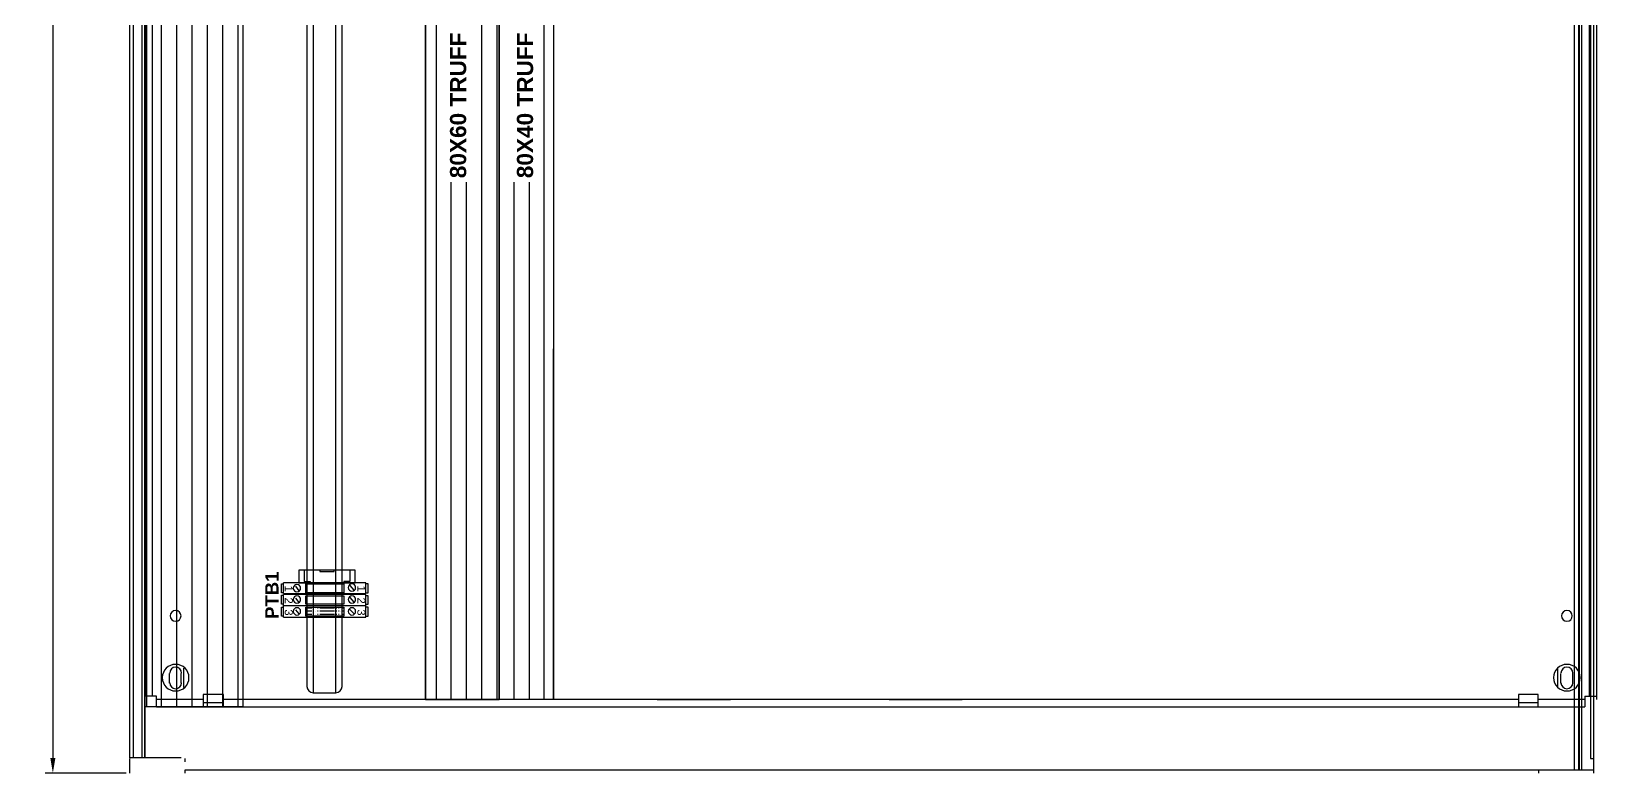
# Model space of a CAD drawing. Header units: inches. Extents: x 100535554 to 201081702, y 63708552 to 127420865.
# Drawn here: x 100541614.4 to 100541871.8, y 63710211.8 to 63710333.6 of the extents above; entities that cross this region are included whole.
import ezdxf

# ---------------------------------------------------------------- set-up
doc = ezdxf.new("R2010")
doc.units = ezdxf.units.IN
doc.header["$MEASUREMENT"] = 0
doc.styles.add('Arial$001H0', font='arial.ttf')
doc.styles.add('Arial$101H0', font='arialbd.ttf')
doc.styles.get("Standard").update_dxf_attribs({"font": 'arial.ttf'})
doc.dimstyles.new('ISO-25', dxfattribs={"dimtxt": 2.5, "dimasz": 2.5, "dimexe": 1.25, "dimexo": 0.625, "dimtad": 1, "dimtxsty": 'Standard', "dimcen": 2.5, "dimadec": 0, "dimazin": 0, "dimtfac": 1, "dimtmove": 0, "dimatfit": 3, "dimfxl": 1, "dimarcsym": 0})

# ---------------------------------------------------------------- blocks, each defined once
blk = doc.blocks.new('*D81')
at = {"color": 3, "lineweight": -2, "ltscale": 10, "transparency": 16777216}
for p, q in [((100541630.04, 63710612.39), (100541616.74, 63710612.39)), ((100541617.99, 63710609.89), (100541617.99, 63710214.08)), ((100541630.04, 63710211.58), (100541616.74, 63710211.58))]:
    blk.add_line(p, q, dxfattribs=at)
at = {"color": 3, "ltscale": 10, "transparency": 16777216}
for points in [[(100541617.57, 63710609.89), (100541618.41, 63710609.89), (100541617.99, 63710612.39)], [(100541617.57, 63710214.08), (100541618.41, 63710214.08), (100541617.99, 63710211.58)]]:
    blk.add_solid(points, dxfattribs=at)
at = {"layer": 'Defpoints', "color": 0, "ltscale": 10, "transparency": 16777216}
for p in [(100541630.67, 63710612.39), (100541617.99, 63710211.58), (100541630.67, 63710211.58)]:
    blk.add_point(p, dxfattribs=at)
at = {"ltscale": 10, "transparency": 16777216, "insert": (100541616.09, 63710411.98), "char_height": 2.5, "attachment_point": 5, "rotation": 90}
blk.add_mtext('2000', dxfattribs=at)

msp = doc.modelspace()

# ---------------------------------------------------------------- linework, layer by layer
at = {"color": 7, "linetype": 'Continuous', "lineweight": 25, "true_color": 0x000007}
for p, q in [((100541630.669, 63710214.092), (100541630.669, 63710612.388)), ((100541871.287, 63710211.576), (100541871.287, 63710612.388)), ((100541631.228, 63710214.092), (100541631.228, 63710610.059)), ((100541632.626, 63710610.059), (100541632.626, 63710214.092)), ((100541633.092, 63710214.092), (100541633.092, 63710610.059)), ((100541633.185, 63710214.092), (100541633.185, 63710610.059)), ((100541868.025, 63710610.059), (100541868.025, 63710212.042)), ((100541868.771, 63710610.059), (100541868.771, 63710212.042)), ((100541868.864, 63710610.059), (100541868.864, 63710212.042)), ((100541869.33, 63710212.042), (100541869.33, 63710610.059)), ((100541870.728, 63710610.059), (100541870.728, 63710213.999)), ((100541633.372, 63710602.79), (100541633.372, 63710222.48)), ((100541635.795, 63710602.79), (100541635.795, 63710222.48)), ((100541638.311, 63710602.79), (100541638.311, 63710222.48)), ((100541640.827, 63710602.79), (100541640.827, 63710222.48)), ((100541645.859, 63710602.79), (100541645.859, 63710222.48)), ((100541648.375, 63710602.79), (100541648.375, 63710222.48)), ((100541633.185, 63710601.019), (100541633.185, 63710224.25)), ((100541634.397, 63710224.25), (100541634.397, 63710601.019)), ((100541649.214, 63710601.019), (100541649.214, 63710222.48)), ((100541870.542, 63710601.019), (100541870.542, 63710224.25)), ((100541871.753, 63710224.25), (100541871.753, 63710601.019)), ((100541680.992, 63710500.746), (100541680.992, 63710223.691)), ((100541688.447, 63710500.746), (100541688.447, 63710223.691)), ((100541690.964, 63710500.746), (100541690.964, 63710223.691)), ((100541698.698, 63710500.746), (100541698.698, 63710223.691)), ((100541871.753, 63710223.691), (100541871.753, 63710400.567)), ((100541643.343, 63710392.832), (100541643.343, 63710222.48)), ((100541683.415, 63710308.774), (100541683.415, 63710223.691)), ((100541685.931, 63710308.774), (100541685.931, 63710223.691)), ((100541693.759, 63710308.774), (100541693.759, 63710223.691)), ((100541696.275, 63710308.774), (100541696.275, 63710223.691)), ((100541639.522, 63710225.648), (100541639.522, 63710228.817)), ((100541865.323, 63710228.817), (100541865.323, 63710225.648)), ((100541637.099, 63710227.978), (100541637.099, 63710226.394)), ((100541639.056, 63710226.394), (100541639.056, 63710227.978)), ((100541865.789, 63710227.978), (100541865.789, 63710226.394)), ((100541867.839, 63710226.394), (100541867.839, 63710227.978)), ((100541635.049, 63710224.25), (100541633.185, 63710224.25)), ((100541635.049, 63710222.48), (100541635.049, 63710224.25)), ((100541642.691, 63710223.691), (100541635.049, 63710223.691)), ((100541646.046, 63710224.53), (100541642.691, 63710224.53)), ((100541642.691, 63710224.53), (100541642.691, 63710222.48)), ((100541646.046, 63710223.132), (100541642.691, 63710223.132)), ((100541646.046, 63710222.48), (100541646.046, 63710224.53)), ((100541858.893, 63710223.691), (100541646.046, 63710223.691)), ((100541717.336, 63710223.691), (100541729.358, 63710223.691)), ((100541755.451, 63710223.691), (100541767.473, 63710223.691)), ((100541862.154, 63710224.53), (100541858.893, 63710224.53)), ((100541858.893, 63710224.53), (100541858.893, 63710222.48)), ((100541862.154, 63710223.132), (100541858.893, 63710223.132)), ((100541862.154, 63710222.48), (100541862.154, 63710224.53)), ((100541869.796, 63710223.691), (100541862.154, 63710223.691)), ((100541869.796, 63710224.25), (100541871.753, 63710224.25)), ((100541869.796, 63710224.25), (100541869.796, 63710222.48)), ((100541635.049, 63710222.48), (100541869.796, 63710222.48)), ((100541633.092, 63710214.092), (100541630.669, 63710214.092)), ((100541630.669, 63710211.576), (100541630.669, 63710213.999)), ((100541639.056, 63710214.092), (100541633.185, 63710214.092)), ((100541639.709, 63710213.999), (100541639.709, 63710213.44)), ((100541870.728, 63710213.999), (100541871.287, 63710213.999)), ((100541871.287, 63710212.042), (100541639.709, 63710212.042)), ((100541639.709, 63710212.042), (100541639.709, 63710211.576)), ((100541862.248, 63710211.576), (100541862.248, 63710212.042))]:
    msp.add_line(p, q, dxfattribs=at)
at = {"color": 7, "linetype": 'Continuous', "lineweight": -2, "true_color": 0x000007}
for p, q in [((100541700.283, 63710223.691), (100541700.376, 63710500.746)), ((100541659.745, 63710386.588), (100541659.745, 63710225.834)), ((100541660.77, 63710386.588), (100541660.77, 63710224.809)), ((100541664.497, 63710224.809), (100541664.497, 63710386.588)), ((100541665.523, 63710225.834), (100541665.523, 63710386.588)), ((100541660.583, 63710238.695), (100541659.558, 63710238.695)), ((100541660.863, 63710238.695), (100541660.863, 63710238.695)), ((100541661.236, 63710238.695), (100541661.236, 63710238.695)), ((100541661.609, 63710238.695), (100541661.515, 63710238.695)), ((100541664.311, 63710238.695), (100541661.888, 63710238.695)), ((100541664.684, 63710238.695), (100541664.591, 63710238.695)), ((100541665.057, 63710238.695), (100541664.963, 63710238.695)), ((100541665.336, 63710238.695), (100541665.336, 63710238.695)), ((100541665.802, 63710238.695), (100541665.616, 63710238.695)), ((100541660.583, 63710238.229), (100541659.558, 63710238.229)), ((100541660.583, 63710237.67), (100541659.558, 63710237.67)), ((100541660.863, 63710238.229), (100541660.863, 63710238.229)), ((100541660.863, 63710237.67), (100541660.863, 63710237.67)), ((100541661.236, 63710238.229), (100541661.236, 63710238.229)), ((100541661.236, 63710237.67), (100541661.236, 63710237.67)), ((100541661.609, 63710238.229), (100541661.515, 63710238.229)), ((100541661.609, 63710237.67), (100541661.515, 63710237.67)), ((100541664.311, 63710238.229), (100541661.888, 63710238.229)), ((100541664.311, 63710237.67), (100541661.888, 63710237.67)), ((100541664.684, 63710238.229), (100541664.591, 63710238.229)), ((100541664.684, 63710237.67), (100541664.591, 63710237.67)), ((100541665.057, 63710238.229), (100541664.963, 63710238.229)), ((100541665.057, 63710237.67), (100541664.963, 63710237.67)), ((100541665.336, 63710238.229), (100541665.336, 63710238.229)), ((100541665.336, 63710237.67), (100541665.336, 63710237.67)), ((100541665.802, 63710238.229), (100541665.616, 63710238.229)), ((100541665.802, 63710237.67), (100541665.616, 63710237.67)), ((100541660.77, 63710224.809), (100541664.497, 63710224.809))]:
    msp.add_line(p, q, dxfattribs=at)
at = {"color": 254, "linetype": 'Continuous', "lineweight": -2, "true_color": 0xdbdbdb}
for p, q in [((100541655.551, 63710241.211), (100541655.551, 63710242.702)), ((100541655.551, 63710242.702), (100541655.924, 63710242.702)), ((100541655.924, 63710241.211), (100541655.551, 63710241.211)), ((100541655.924, 63710241.118), (100541655.924, 63710242.888)), ((100541669.437, 63710242.888), (100541655.924, 63710242.888)), ((100541655.924, 63710241.118), (100541669.437, 63710241.118)), ((100541655.924, 63710239.161), (100541655.924, 63710240.931)), ((100541669.437, 63710240.931), (100541655.924, 63710240.931)), ((100541657.881, 63710242.329), (100541658.44, 63710241.584)), ((100541666.827, 63710242.422), (100541667.48, 63710241.677)), ((100541669.437, 63710241.118), (100541669.437, 63710242.888)), ((100541669.809, 63710242.702), (100541669.437, 63710242.702)), ((100541669.437, 63710241.211), (100541669.809, 63710241.211)), ((100541669.437, 63710239.161), (100541669.437, 63710240.931)), ((100541669.809, 63710241.211), (100541669.809, 63710242.702)), ((100541655.551, 63710239.347), (100541655.551, 63710240.838)), ((100541655.551, 63710240.838), (100541655.924, 63710240.838)), ((100541655.924, 63710239.347), (100541655.551, 63710239.347)), ((100541655.551, 63710237.39), (100541655.551, 63710238.881)), ((100541655.551, 63710238.881), (100541655.924, 63710238.881)), ((100541655.924, 63710239.161), (100541669.437, 63710239.161)), ((100541655.924, 63710237.204), (100541655.924, 63710239.067)), ((100541669.437, 63710239.067), (100541655.924, 63710239.067)), ((100541657.881, 63710240.372), (100541658.44, 63710239.627)), ((100541657.881, 63710238.415), (100541658.44, 63710237.763)), ((100541666.827, 63710240.465), (100541667.48, 63710239.72)), ((100541666.827, 63710238.508), (100541667.48, 63710237.856)), ((100541669.809, 63710240.745), (100541669.437, 63710240.745)), ((100541669.437, 63710239.347), (100541669.809, 63710239.347)), ((100541669.437, 63710237.204), (100541669.437, 63710239.067)), ((100541669.809, 63710238.881), (100541669.437, 63710238.881)), ((100541669.809, 63710239.347), (100541669.809, 63710240.745)), ((100541669.809, 63710237.39), (100541669.809, 63710238.881)), ((100541655.924, 63710237.39), (100541655.551, 63710237.39)), ((100541655.924, 63710237.204), (100541669.437, 63710237.204)), ((100541669.437, 63710237.39), (100541669.809, 63710237.39))]:
    msp.add_line(p, q, dxfattribs=at)
at = {"color": 7, "linetype": 'Continuous', "lineweight": -2, "true_color": 0x000007}
for points in [[(100541649.214, 63710601.578), (100541649.214, 63710222.48), (100541633.185, 63710222.48), (100541633.185, 63710601.578)], [(100541691.336, 63710500.746), (100541691.336, 63710223.691), (100541679.222, 63710223.691), (100541679.315, 63710500.746)], [(100541700.283, 63710223.691), (100541691.336, 63710223.691), (100541691.336, 63710500.746), (100541700.283, 63710500.746)], [(100541665.802, 63710242.702), (100541665.802, 63710241.211), (100541659.558, 63710241.211), (100541659.558, 63710242.702)], [(100541665.802, 63710240.745), (100541665.802, 63710239.347), (100541659.558, 63710239.347), (100541659.558, 63710240.745)], [(100541665.802, 63710238.881), (100541665.802, 63710237.39), (100541659.558, 63710237.39), (100541659.558, 63710238.881)]]:
    msp.add_lwpolyline(points, close=True, dxfattribs=at)
at = {"color": 7, "linetype": 'Continuous', "lineweight": 25, "true_color": 0x000007}
msp.add_lwpolyline([(100541679.315, 63710500.746), (100541679.222, 63710223.691), (100541691.336, 63710223.691), (100541691.336, 63710500.746)], dxfattribs=at)
at = {"color": 4, "linetype": 'Continuous', "lineweight": -2, "true_color": 0x000004}
msp.add_lwpolyline([(100541658.44, 63710242.888), (100541667.666, 63710242.888), (100541667.666, 63710244.938), (100541658.44, 63710244.938)], close=True, dxfattribs=at)
for points in [[(100541659.279, 63710244.938), (100541659.279, 63710243.075), (100541660.304, 63710243.075), (100541660.304, 63710242.888)], [(100541661.888, 63710244.938), (100541661.888, 63710244.752), (100541664.218, 63710244.752), (100541664.218, 63710244.938)], [(100541666.827, 63710244.938), (100541666.827, 63710243.075), (100541665.802, 63710243.075), (100541665.802, 63710242.888)]]:
    msp.add_lwpolyline(points, dxfattribs=at)
at = {"ltscale": 10}
for centre, start, end in [((100541660.77, 63710225.834), 180, 270), ((100541664.497, 63710225.834), 270, 360)]:
    msp.add_arc(centre, 1.025, start, end, dxfattribs=at)
at = {"color": 254, "linetype": 'Continuous', "lineweight": -2, "true_color": 0xdbdbdb}
for points in [[(100541658.114, 63710242.609), (100541657.779, 63710242.609), (100541657.508, 63710242.338), (100541657.508, 63710242.003)], [(100541657.508, 63710242.003), (100541657.508, 63710241.668), (100541657.779, 63710241.397), (100541658.114, 63710241.397)], [(100541658.72, 63710242.003), (100541658.72, 63710242.338), (100541658.448, 63710242.609), (100541658.114, 63710242.609)], [(100541658.114, 63710241.397), (100541658.448, 63710241.397), (100541658.72, 63710241.668), (100541658.72, 63710242.003)], [(100541667.153, 63710242.702), (100541666.819, 63710242.702), (100541666.548, 63710242.431), (100541666.548, 63710242.096)], [(100541666.548, 63710242.096), (100541666.548, 63710241.762), (100541666.819, 63710241.49), (100541667.153, 63710241.49)], [(100541667.759, 63710242.096), (100541667.759, 63710242.431), (100541667.488, 63710242.702), (100541667.153, 63710242.702)], [(100541667.153, 63710241.49), (100541667.488, 63710241.49), (100541667.759, 63710241.762), (100541667.759, 63710242.096)], [(100541658.114, 63710240.745), (100541657.779, 63710240.745), (100541657.508, 63710240.474), (100541657.508, 63710240.139)], [(100541657.508, 63710240.139), (100541657.508, 63710239.805), (100541657.779, 63710239.533), (100541658.114, 63710239.533)], [(100541658.114, 63710238.788), (100541657.779, 63710238.788), (100541657.508, 63710238.517), (100541657.508, 63710238.182)], [(100541658.72, 63710240.139), (100541658.72, 63710240.474), (100541658.448, 63710240.745), (100541658.114, 63710240.745)], [(100541658.114, 63710239.533), (100541658.448, 63710239.533), (100541658.72, 63710239.805), (100541658.72, 63710240.139)], [(100541658.72, 63710238.182), (100541658.72, 63710238.517), (100541658.448, 63710238.788), (100541658.114, 63710238.788)], [(100541667.153, 63710240.745), (100541666.819, 63710240.745), (100541666.548, 63710240.474), (100541666.548, 63710240.139)], [(100541666.548, 63710240.139), (100541666.548, 63710239.805), (100541666.819, 63710239.533), (100541667.153, 63710239.533)], [(100541667.153, 63710238.788), (100541666.819, 63710238.788), (100541666.548, 63710238.517), (100541666.548, 63710238.182)], [(100541667.759, 63710240.139), (100541667.759, 63710240.474), (100541667.488, 63710240.745), (100541667.153, 63710240.745)], [(100541667.153, 63710239.533), (100541667.488, 63710239.533), (100541667.759, 63710239.805), (100541667.759, 63710240.139)], [(100541667.759, 63710238.182), (100541667.759, 63710238.517), (100541667.488, 63710238.788), (100541667.153, 63710238.788)], [(100541657.508, 63710238.182), (100541657.508, 63710237.848), (100541657.779, 63710237.576), (100541658.114, 63710237.576)], [(100541658.114, 63710237.576), (100541658.448, 63710237.576), (100541658.72, 63710237.848), (100541658.72, 63710238.182)], [(100541666.548, 63710238.182), (100541666.548, 63710237.848), (100541666.819, 63710237.576), (100541667.153, 63710237.576)], [(100541667.153, 63710237.576), (100541667.488, 63710237.576), (100541667.759, 63710237.848), (100541667.759, 63710238.182)]]:
    msp.add_open_spline(points, degree=3, dxfattribs=at)
at = {"color": 7, "linetype": 'Continuous', "lineweight": 25, "true_color": 0x000007}
for points in [[(100541638.171, 63710238.322), (100541637.682, 63710238.322), (100541637.286, 63710237.926), (100541637.286, 63710237.437)], [(100541639.056, 63710237.437), (100541639.056, 63710237.926), (100541638.66, 63710238.322), (100541638.171, 63710238.322)], [(100541866.86, 63710238.322), (100541866.372, 63710238.322), (100541865.975, 63710237.926), (100541865.975, 63710237.437)], [(100541867.746, 63710237.437), (100541867.746, 63710237.926), (100541867.349, 63710238.322), (100541866.86, 63710238.322)], [(100541637.286, 63710237.437), (100541637.286, 63710236.948), (100541637.682, 63710236.551), (100541638.171, 63710236.551)], [(100541638.171, 63710236.551), (100541638.66, 63710236.551), (100541639.056, 63710236.948), (100541639.056, 63710237.437)], [(100541865.975, 63710237.437), (100541865.975, 63710236.948), (100541866.372, 63710236.551), (100541866.86, 63710236.551)], [(100541866.86, 63710236.551), (100541867.349, 63710236.551), (100541867.746, 63710236.948), (100541867.746, 63710237.437)], [(100541638.171, 63710229.469), (100541636.962, 63710229.469), (100541635.981, 63710228.488), (100541635.981, 63710227.279)], [(100541638.171, 63710229.003), (100541637.631, 63710229.003), (100541637.193, 63710228.565), (100541637.193, 63710228.024)], [(100541640.361, 63710227.279), (100541640.361, 63710228.488), (100541639.381, 63710229.469), (100541638.171, 63710229.469)], [(100541639.15, 63710228.024), (100541639.15, 63710228.565), (100541638.712, 63710229.003), (100541638.171, 63710229.003)], [(100541866.86, 63710229.469), (100541865.651, 63710229.469), (100541864.671, 63710228.488), (100541864.671, 63710227.279)], [(100541866.86, 63710229.003), (100541866.32, 63710229.003), (100541865.882, 63710228.565), (100541865.882, 63710228.024)], [(100541869.05, 63710227.279), (100541869.05, 63710228.488), (100541868.07, 63710229.469), (100541866.86, 63710229.469)], [(100541867.839, 63710228.024), (100541867.839, 63710228.565), (100541867.401, 63710229.003), (100541866.86, 63710229.003)], [(100541635.981, 63710227.279), (100541635.981, 63710226.069), (100541636.962, 63710225.089), (100541638.171, 63710225.089)], [(100541637.193, 63710226.44), (100541637.193, 63710225.9), (100541637.631, 63710225.462), (100541638.171, 63710225.462)], [(100541638.171, 63710225.089), (100541639.381, 63710225.089), (100541640.361, 63710226.069), (100541640.361, 63710227.279)], [(100541638.171, 63710225.462), (100541638.712, 63710225.462), (100541639.15, 63710225.9), (100541639.15, 63710226.44)], [(100541864.671, 63710227.279), (100541864.671, 63710226.069), (100541865.651, 63710225.089), (100541866.86, 63710225.089)], [(100541865.882, 63710226.44), (100541865.882, 63710225.9), (100541866.32, 63710225.462), (100541866.86, 63710225.462)], [(100541866.86, 63710225.089), (100541868.07, 63710225.089), (100541869.05, 63710226.069), (100541869.05, 63710227.279)], [(100541866.86, 63710225.462), (100541867.401, 63710225.462), (100541867.839, 63710225.9), (100541867.839, 63710226.44)]]:
    msp.add_open_spline(points, degree=3, dxfattribs=at)

# ---------------------------------------------------------------- texts
at = {"color": 7, "true_color": 0x000007}
for s, height, rotation, style, p in [('80X60 TRUFF', 2.66058, 90, 'Arial$101H0', (100541685.931, 63710309.426)), ('80X40 TRUFF', 2.66058, 90, 'Arial$101H0', (100541696.928, 63710309.426)), ('PTB1', 2.1879, 90, 'Arial$101H0', (100541655.085, 63710236.924)), ('1', 1.325, 270, 'Arial$001H0', (100541656.11, 63710242.422)), ('1', 1.325, 270, 'Arial$001H0', (100541668.039, 63710242.422)), ('3', 1.312, 270, 'Arial$001H0', (100541656.11, 63710238.508)), ('2', 1.325, 270, 'Arial$001H0', (100541656.11, 63710240.465)), ('3', 1.312, 270, 'Arial$001H0', (100541668.039, 63710238.508)), ('2', 1.325, 270, 'Arial$001H0', (100541668.039, 63710240.465))]:
    msp.add_text(s, height=height, rotation=rotation, dxfattribs=dict(at, style=style)).set_placement(p)

# ---------------------------------------------------------------- dimensions: what is measured, and where the dimension line sits
at = {"ltscale": 10}
dim = msp.add_linear_dim(base=(100541617.991, 63710211.576), p1=(100541630.669, 63710612.388), p2=(100541630.669, 63710211.576), angle=90, text='2000', dimstyle='ISO-25', override={"dimclrd": 3, "dimclre": 3, "dimclrt": 256, "dimtfillclr": 3}, dxfattribs=at)
dim.commit()
dim.dimension.update_dxf_attribs({"geometry": '*D81', "text_midpoint": (100541616.09, 63710411.982)})

doc.saveas('drawing.dxf')
